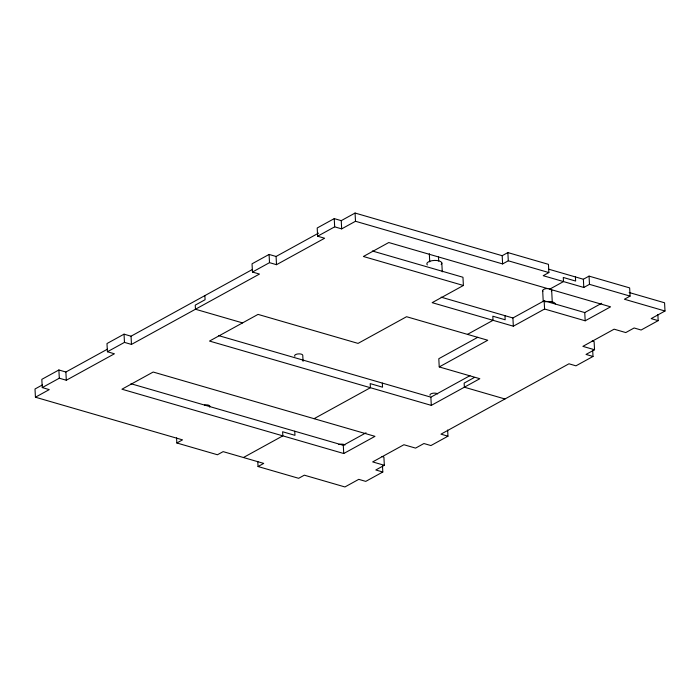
<?xml version="1.0" encoding="UTF-8"?>
<svg xmlns="http://www.w3.org/2000/svg" width="700" height="700" viewBox="0 0 700 700"><rect width="100%" height="100%" fill="white"/><g stroke="black" fill="none" stroke-linecap="round" stroke-linejoin="round"><path stroke-width="1.05" d="M107.389 349.204L65.879 372.015L58.879 369.985L41.825 379.356L42.262 387.581L49.262 389.611L35.429 397.215L35 388.99L42.376 384.939M252.376 269.491L131.04 336.201L124.04 334.171L106.986 343.543L107.415 351.759L114.415 353.789L66.308 380.24L59.308 378.21L42.262 387.581M318.535 233.135L276.08 256.471L269.08 254.441L252.035 263.812L252.464 272.029L259.464 274.059L131.469 344.418L124.469 342.387L107.415 351.759M548.887 269.246L583.371 279.248L589.05 276.124L629.65 287.892L630.079 296.118L589.479 284.34L583.8 287.464L543.2 275.695L548.879 272.571L548.45 264.346L507.859 252.578L502.18 255.701L355.066 213.045L341.241 220.649L334.241 218.619L317.196 227.99L317.625 236.215L324.625 238.245L276.509 264.688L269.509 262.658L252.464 272.029M317.625 236.215L334.67 226.844L341.67 228.874L355.495 221.27L502.609 263.926L508.296 260.803L548.879 272.571M176.575 437.85L176.846 442.986L182.525 439.863L35.429 397.215M463.391 285.486L432.145 302.662L513.336 326.2L544.582 309.024L585.183 320.793L610.575 306.836L388.771 242.532L363.387 256.489L463.391 285.486L462.963 277.261L372.33 250.985M243.434 457.52L282.826 435.864L282.616 431.751L294.963 435.33L294.752 431.226M314.072 418.688L370.405 387.721L370.195 383.609L382.541 387.196L382.322 383.084M467.46 334.373L493.036 320.311L492.817 316.199L505.173 319.786L504.954 315.674M549.666 289.179L563.5 281.584L563.281 277.471L575.636 281.05L575.418 276.938M477.82 337.269L438.804 358.706L439.233 366.931L479.832 378.709L431.305 405.379L209.51 341.066L258.037 314.396L358.041 343.394L406.569 316.715L487.76 340.252L439.233 366.931M441.131 297.168L512.907 317.975L544.154 300.799L584.754 312.576L601.676 303.266M257.775 461.396L258.046 466.532L263.734 463.409L223.134 451.631L217.446 454.755L176.846 442.986M130.952 383.731L343.297 445.296L366.021 432.81M218.531 335.589L430.876 397.162L469.963 375.672M473.988 377.694L464.153 383.101L464.363 387.205L504.963 398.983M343.735 453.521L374.981 436.345L153.178 372.033L121.931 389.209L343.735 453.521L343.297 445.296M630.079 296.118L624.4 299.241L665 311.01L664.571 302.785L629.178 292.521M381.955 456.505L383.898 457.074L384.335 465.29L375.804 469.98L382.804 472.01L382.489 465.841M592.156 340.961L594.108 341.521L594.536 349.746L586.014 354.428L593.014 356.457L592.69 350.289M665 311.01L651.175 318.614L658.175 320.644L657.851 314.475M382.804 472.01L365.759 481.381L358.759 479.351L344.934 486.955L304.334 475.177L298.646 478.301L258.046 466.532M447.641 430.027L447.965 436.188L430.92 445.559L423.92 443.529L415.581 448.114L403.909 444.736L372.662 461.912L384.335 465.29M593.014 356.457L575.96 365.829L568.96 363.799L440.965 434.158L447.965 436.188M658.175 320.644L641.121 330.015L634.121 327.985L625.782 332.57L614.119 329.184L582.872 346.36L594.536 349.746M242.568 322.901L195.466 309.243L195.248 305.13L205.091 299.723L204.873 295.61M589.05 276.124L589.479 284.34M583.371 279.248L583.8 287.464M584.754 312.576L585.183 320.793M551.644 290.01L552.265 301.989M544.154 300.799L544.582 309.024M542.675 290.789L543.244 301.674M512.907 317.975L513.336 326.2M507.859 252.578L508.296 260.803M502.18 255.701L502.609 263.926M441.805 262.876L442.277 271.845M438.498 257.005L438.707 261.091M429.319 253.689L429.748 261.861M430.876 397.162L431.305 405.379M355.066 213.045L355.495 221.27M341.241 220.649L341.67 228.874M334.241 218.619L334.67 226.844M303.074 361.322L302.75 355.197A4.095 1.68 -3 0 0 297.736 353.964A4.095 1.68 -3 0 0 294.866 356.317M276.08 256.471L276.509 264.688M269.08 254.441L269.509 262.658M131.04 336.201L131.469 344.418M124.04 334.171L124.469 342.387M65.879 372.015L66.308 380.24M58.879 369.985L59.308 378.21M427.315 264.933A7.525 3.08 -3 0 1 434.543 260.426A7.525 3.08 -3 0 1 441.192 264.477M545.212 301.787A7.525 3.08 -3 0 1 555.371 303.914M551.364 289.555A4.515 1.846 -3 0 1 551.276 290.973M542.946 291.244A4.515 1.846 -3 0 1 547.864 288.54M549.999 288.838A4.515 1.846 -3 0 1 550.804 289.152M430.045 395.29A4.051 1.662 -3 0 1 432.749 393.277A4.051 1.662 -3 0 1 437.666 393.916M338.826 444.553A4.051 1.662 -3 0 1 344.986 445.043M204.426 405.046A4.025 1.654 -3 0 1 208.784 405.256A4.025 1.654 -3 0 1 209.536 407.033"/></g></svg>
